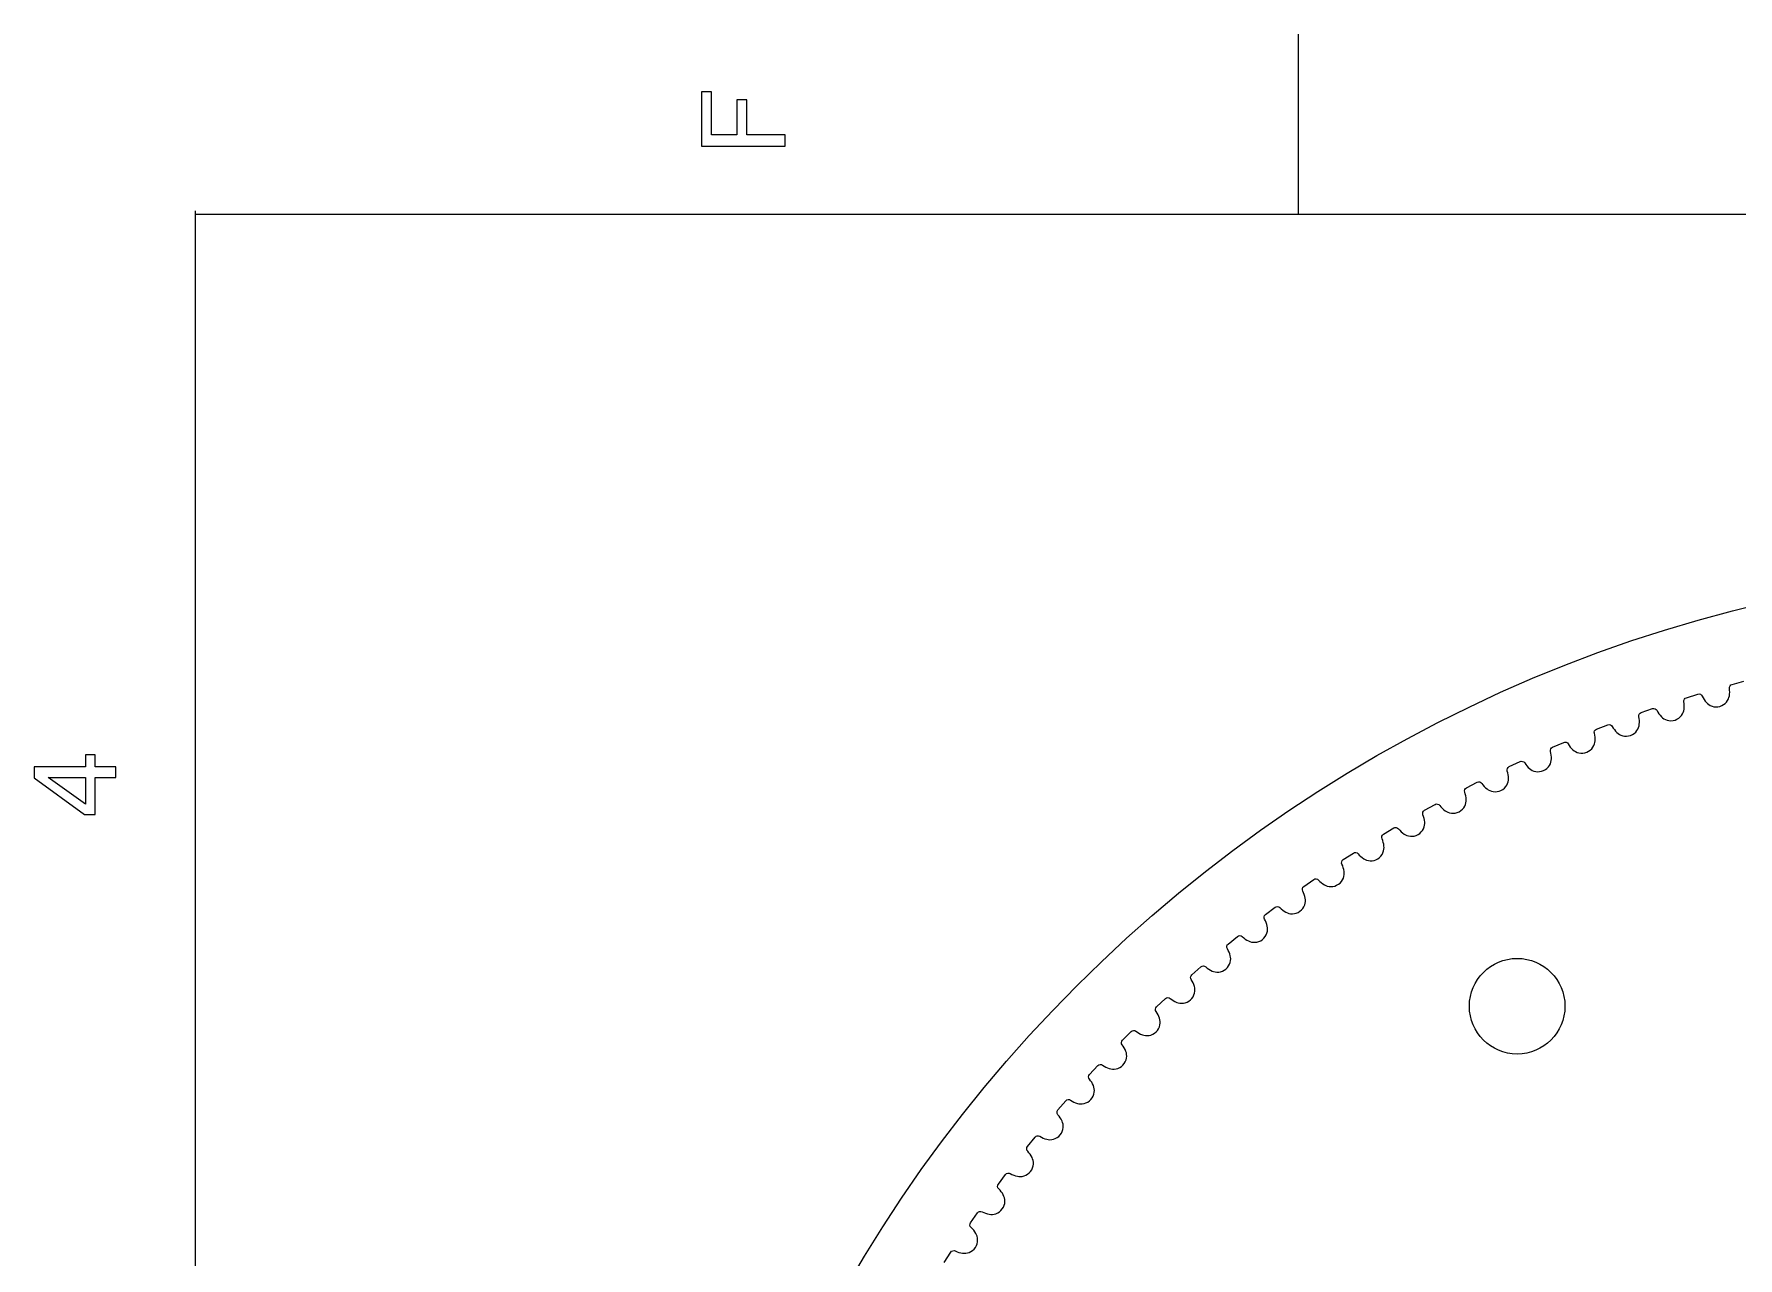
# Model space of a CAD drawing. Extents: x 0 to 297, y -130 to 79.
# Drawn here: x 3.4 to 74.7, y 25.9 to 77.1 of the extents above; entities that cross this region are included whole.
import ezdxf

# ---------------------------------------------------------------- set-up
doc = ezdxf.new("R2010")
doc.units = 0
doc.layers.get('0').update_dxf_attribs({"linetype": 'CONTINUOUS'})

msp = doc.modelspace()

# ---------------------------------------------------------------- linework, layer by layer
at = {"color": 7}
for p, q in [((56.314549, 69.517628), (56.314549, 77.058804)), ((31.757, 74.649619), (31.333, 74.649619)), ((31.333, 74.649619), (31.333, 72.370079)), ((31.757, 72.839099), (31.757, 74.649619)), ((33.224, 74.311729), (32.806, 74.311729)), ((32.806, 74.311729), (32.806, 72.839099)), ((33.224, 72.839099), (33.224, 74.311729)), ((32.806, 72.839099), (31.757, 72.839099)), ((34.833, 72.839099), (33.224, 72.839099)), ((34.833, 72.370079), (34.833, 72.839099)), ((31.333, 72.370079), (34.833, 72.370079)), ((34.833, 72.370079), (34.833, 72.370079)), ((10.144844, 69.665133), (10.144844, -120.484891)), ((287.20428, 69.515644), (10.145723, 69.515644)), ((74.453, 49.858079), (74.9439, 49.989579)), ((74.453, 49.858079), (74.9439, 49.989579)), ((72.5416, 49.300779), (73.0275, 49.449379)), ((72.5416, 49.300779), (73.0275, 49.449379)), ((70.6508, 48.677079), (71.1312, 48.842479)), ((70.6508, 48.677079), (71.1312, 48.842479)), ((68.7829, 47.987779), (69.2572, 48.169879)), ((68.7829, 47.987779), (69.2572, 48.169879)), ((66.9402, 47.233679), (67.4079, 47.432279)), ((66.9402, 47.233679), (67.4079, 47.432279)), ((5.56232, 46.412179), (3.40885, 46.412179)), ((3.40885, 46.412179), (3.40885, 45.953179)), ((5.96578, 46.911379), (5.56232, 46.911379)), ((5.56232, 46.911379), (5.56232, 46.412179)), ((5.96578, 46.412179), (5.96578, 46.911379)), ((6.83321, 46.412179), (5.96578, 46.412179)), ((6.83321, 45.958279), (6.83321, 46.412179)), ((65.1249, 46.415779), (65.5854, 46.630579)), ((65.1249, 46.415779), (65.5854, 46.630579)), ((3.40885, 45.953179), (5.52197, 44.420079)), ((5.56232, 44.843679), (3.99387, 45.958279)), ((3.99387, 45.958279), (5.56232, 45.958279)), ((5.56232, 45.958279), (5.56232, 44.843679)), ((5.96578, 44.420079), (5.96578, 45.958279)), ((5.96578, 45.958279), (6.83321, 45.958279)), ((6.83321, 45.958279), (6.83321, 45.958279)), ((63.3393, 45.535079), (63.792, 45.765679)), ((63.3393, 45.535079), (63.792, 45.765679)), ((5.52197, 44.420079), (5.96578, 44.420079)), ((5.56232, 44.843679), (5.56232, 44.843679)), ((61.5855, 44.592479), (62.0299, 44.838779)), ((61.5855, 44.592479), (62.0299, 44.838779)), ((59.8656, 43.589279), (60.3012, 43.850979)), ((59.8656, 43.589279), (60.3012, 43.850979)), ((58.1819, 42.526679), (58.608, 42.803479)), ((58.1819, 42.526679), (58.608, 42.803479)), ((56.5362, 41.405979), (56.9524, 41.697479)), ((56.5362, 41.405979), (56.9524, 41.697479)), ((54.9306, 40.228479), (55.3364, 40.534279)), ((54.9306, 40.228479), (55.3364, 40.534279)), ((53.3672, 38.995779), (53.762, 39.315479)), ((53.3672, 38.995779), (53.762, 39.315479)), ((51.8477, 37.709179), (52.2311, 38.042479)), ((51.8477, 37.709179), (52.2311, 38.042479)), ((50.374, 36.370279), (50.7456, 36.716879)), ((50.374, 36.370279), (50.7456, 36.716879)), ((48.9479, 34.980879), (49.3072, 35.340179)), ((48.9479, 34.980879), (49.3072, 35.340179)), ((47.5712, 33.542479), (47.9178, 33.914079)), ((47.5712, 33.542479), (47.9178, 33.914079)), ((46.2456, 32.056979), (46.5789, 32.440379)), ((46.2456, 32.056979), (46.5789, 32.440379)), ((44.9726, 30.526079), (45.2923, 30.920879)), ((44.9726, 30.526079), (45.2923, 30.920879)), ((43.7538, 28.951679), (44.0596, 29.357479)), ((43.7538, 28.951679), (44.0596, 29.357479)), ((42.5906, 27.335679), (42.8821, 27.751879)), ((42.5906, 27.335679), (42.8821, 27.751879)), ((41.4846, 25.680079), (41.7614, 26.106179)), ((41.4846, 25.680079), (41.7614, 26.106179))]:
    msp.add_line(p, q, dxfattribs=at)
for points in [[(29.4618, -5.173721), (29.4618, 27.963379), (56.3247, 54.826279), (89.4618, 54.826279)], [(29.4618, -5.173721), (29.4618, 27.963379), (56.3247, 54.826279), (89.4618, 54.826279)], [(72.4385, 49.130779), (72.4318, 49.165579), (72.4383, 49.200479), (72.4578, 49.235279)], [(72.4385, 49.130779), (72.4318, 49.165579), (72.4383, 49.200479), (72.4578, 49.235279)], [(72.4385, 49.130779), (72.4318, 49.165579), (72.4383, 49.200479), (72.4578, 49.235279)], [(72.4578, 49.235279), (72.4797, 49.268779), (72.5076, 49.290579), (72.5416, 49.300779)], [(72.4578, 49.235279), (72.4797, 49.268779), (72.5076, 49.290579), (72.5416, 49.300779)], [(72.4578, 49.235279), (72.4797, 49.268779), (72.5076, 49.290579), (72.5416, 49.300779)], [(73.0275, 49.449379), (73.0614, 49.459879), (73.0967, 49.457479), (73.1336, 49.441879)], [(73.0275, 49.449379), (73.0614, 49.459879), (73.0967, 49.457479), (73.1336, 49.441879)], [(73.1336, 49.441879), (73.1693, 49.423979), (73.1941, 49.398679), (73.2081, 49.366079)], [(73.1336, 49.441879), (73.1693, 49.423979), (73.1941, 49.398679), (73.2081, 49.366079)], [(73.2081, 49.366079), (73.2513, 49.268079), (73.3086, 49.179279), (73.3802, 49.099579)], [(73.2081, 49.366079), (73.2513, 49.268079), (73.3086, 49.179279), (73.3802, 49.099579)], [(73.2081, 49.366079), (73.2513, 49.268079), (73.3086, 49.179279), (73.3802, 49.099579)], [(74.2222, 49.119479), (74.2893, 49.201279), (74.3251, 49.293079), (74.3393, 49.374679)], [(74.2222, 49.119479), (74.2893, 49.201279), (74.3251, 49.293079), (74.3393, 49.374679)], [(74.3441, 49.691879), (74.3386, 49.726879), (74.3463, 49.761479), (74.3671, 49.795579)], [(74.3441, 49.691879), (74.3386, 49.726879), (74.3463, 49.761479), (74.3671, 49.795579)], [(74.3441, 49.691879), (74.3386, 49.726879), (74.3463, 49.761479), (74.3671, 49.795579)], [(74.3393, 49.374679), (74.3577, 49.480079), (74.3593, 49.585879), (74.3441, 49.691879)], [(74.3393, 49.374679), (74.3577, 49.480079), (74.3593, 49.585879), (74.3441, 49.691879)], [(74.3393, 49.374679), (74.3577, 49.480079), (74.3593, 49.585879), (74.3441, 49.691879)], [(74.3671, 49.795579), (74.3901, 49.828279), (74.4188, 49.849179), (74.453, 49.858079)], [(74.3671, 49.795579), (74.3901, 49.828279), (74.4188, 49.849179), (74.453, 49.858079)], [(74.3671, 49.795579), (74.3901, 49.828279), (74.4188, 49.849179), (74.453, 49.858079)], [(70.5537, 48.503579), (70.5458, 48.538179), (70.551, 48.573179), (70.5694, 48.608779)], [(70.5537, 48.503579), (70.5458, 48.538179), (70.551, 48.573179), (70.5694, 48.608779)], [(70.5537, 48.503579), (70.5458, 48.538179), (70.551, 48.573179), (70.5694, 48.608779)], [(70.571, 48.186879), (70.5821, 48.293379), (70.5763, 48.398979), (70.5537, 48.503579)], [(70.571, 48.186879), (70.5821, 48.293379), (70.5763, 48.398979), (70.5537, 48.503579)], [(70.571, 48.186879), (70.5821, 48.293379), (70.5763, 48.398979), (70.5537, 48.503579)], [(70.5694, 48.608779), (70.5901, 48.642979), (70.6172, 48.665779), (70.6508, 48.677079)], [(70.5694, 48.608779), (70.5901, 48.642979), (70.6172, 48.665779), (70.6508, 48.677079)], [(70.5694, 48.608779), (70.5901, 48.642979), (70.6172, 48.665779), (70.6508, 48.677079)], [(71.1312, 48.842479), (71.1647, 48.854279), (71.2001, 48.852979), (71.2375, 48.838779)], [(71.1312, 48.842479), (71.1647, 48.854279), (71.2001, 48.852979), (71.2375, 48.838779)], [(71.2375, 48.838779), (71.2738, 48.822079), (71.2995, 48.797679), (71.3145, 48.765579)], [(71.2375, 48.838779), (71.2738, 48.822079), (71.2995, 48.797679), (71.3145, 48.765579)], [(71.3145, 48.765579), (71.3611, 48.669179), (71.4216, 48.582479), (71.4959, 48.505279)], [(71.3145, 48.765579), (71.3611, 48.669179), (71.4216, 48.582479), (71.4959, 48.505279)], [(71.3145, 48.765579), (71.3611, 48.669179), (71.4216, 48.582479), (71.4959, 48.505279)], [(71.4959, 48.505279), (71.5532, 48.445679), (71.6343, 48.389579), (71.7356, 48.359179)], [(71.4959, 48.505279), (71.5532, 48.445679), (71.6343, 48.389579), (71.7356, 48.359179)], [(72.0667, 48.362979), (72.1772, 48.398279), (72.2735, 48.470479), (72.3367, 48.554479)], [(72.0667, 48.362979), (72.1772, 48.398279), (72.2735, 48.470479), (72.3367, 48.554479)], [(72.3367, 48.554479), (72.4009, 48.638679), (72.4335, 48.731679), (72.4448, 48.813679)], [(72.3367, 48.554479), (72.4009, 48.638679), (72.4335, 48.731679), (72.4448, 48.813679)], [(72.4448, 48.813679), (72.4596, 48.919679), (72.4575, 49.025379), (72.4385, 49.130779)], [(72.4448, 48.813679), (72.4596, 48.919679), (72.4575, 49.025379), (72.4385, 49.130779)], [(72.4448, 48.813679), (72.4596, 48.919679), (72.4575, 49.025379), (72.4385, 49.130779)], [(73.3802, 49.099579), (73.4354, 49.037979), (73.5145, 48.979079), (73.6147, 48.945279)], [(73.3802, 49.099579), (73.4354, 49.037979), (73.5145, 48.979079), (73.6147, 48.945279)], [(73.6147, 48.945279), (73.7141, 48.910879), (73.8343, 48.904879), (73.9457, 48.937379)], [(73.6147, 48.945279), (73.7141, 48.910879), (73.8343, 48.904879), (73.9457, 48.937379)], [(73.9457, 48.937379), (74.0574, 48.968879), (74.1561, 49.037679), (74.2222, 49.119479)], [(73.9457, 48.937379), (74.0574, 48.968879), (74.1561, 49.037679), (74.2222, 49.119479)], [(68.6919, 47.811079), (68.6828, 47.845279), (68.6868, 47.880479), (68.7039, 47.916679)], [(68.6919, 47.811079), (68.6828, 47.845279), (68.6868, 47.880479), (68.7039, 47.916679)], [(68.6919, 47.811079), (68.6828, 47.845279), (68.6868, 47.880479), (68.7039, 47.916679)], [(68.7203, 47.495079), (68.7276, 47.601879), (68.7181, 47.707279), (68.6919, 47.811079)], [(68.7203, 47.495079), (68.7276, 47.601879), (68.7181, 47.707279), (68.6919, 47.811079)], [(68.7203, 47.495079), (68.7276, 47.601879), (68.7181, 47.707279), (68.6919, 47.811079)], [(68.7039, 47.916679), (68.7234, 47.951579), (68.7497, 47.975279), (68.7829, 47.987779)], [(68.7039, 47.916679), (68.7234, 47.951579), (68.7497, 47.975279), (68.7829, 47.987779)], [(68.7039, 47.916679), (68.7234, 47.951579), (68.7497, 47.975279), (68.7829, 47.987779)], [(69.2572, 48.169879), (69.2903, 48.182779), (69.3257, 48.182779), (69.3635, 48.169879)], [(69.2572, 48.169879), (69.2903, 48.182779), (69.3257, 48.182779), (69.3635, 48.169879)], [(69.3635, 48.169879), (69.4004, 48.154479), (69.427, 48.130979), (69.4431, 48.099379)], [(69.3635, 48.169879), (69.4004, 48.154479), (69.427, 48.130979), (69.4431, 48.099379)], [(69.4431, 48.099379), (69.4931, 48.004679), (69.5565, 47.920079), (69.6334, 47.845579)], [(69.4431, 48.099379), (69.4931, 48.004679), (69.5565, 47.920079), (69.6334, 47.845579)], [(69.4431, 48.099379), (69.4931, 48.004679), (69.5565, 47.920079), (69.6334, 47.845579)], [(69.6334, 47.845579), (69.6928, 47.787979), (69.7758, 47.734779), (69.8781, 47.707979)], [(69.6334, 47.845579), (69.6928, 47.787979), (69.7758, 47.734779), (69.8781, 47.707979)], [(70.2089, 47.723279), (70.3181, 47.762379), (70.4118, 47.837879), (70.4721, 47.924179)], [(70.2089, 47.723279), (70.3181, 47.762379), (70.4118, 47.837879), (70.4721, 47.924179)], [(70.4721, 47.924179), (70.5332, 48.010479), (70.5626, 48.104579), (70.571, 48.186879)], [(70.4721, 47.924179), (70.5332, 48.010479), (70.5626, 48.104579), (70.571, 48.186879)], [(71.7356, 48.359179), (71.8362, 48.328379), (71.9565, 48.326579), (72.0667, 48.362979)], [(71.7356, 48.359179), (71.8362, 48.328379), (71.9565, 48.326579), (72.0667, 48.362979)], [(66.8554, 47.053879), (66.8451, 47.087779), (66.8479, 47.123179), (66.8637, 47.159879)], [(66.8554, 47.053879), (66.8451, 47.087779), (66.8479, 47.123179), (66.8637, 47.159879)], [(66.8554, 47.053879), (66.8451, 47.087779), (66.8479, 47.123179), (66.8637, 47.159879)], [(66.8948, 46.739179), (66.8984, 46.846179), (66.8853, 46.951079), (66.8554, 47.053879)], [(66.8948, 46.739179), (66.8984, 46.846179), (66.8853, 46.951079), (66.8554, 47.053879)], [(66.8948, 46.739179), (66.8984, 46.846179), (66.8853, 46.951079), (66.8554, 47.053879)], [(66.8637, 47.159879), (66.882, 47.195479), (66.9074, 47.220079), (66.9402, 47.233679)], [(66.8637, 47.159879), (66.882, 47.195479), (66.9074, 47.220079), (66.9402, 47.233679)], [(66.8637, 47.159879), (66.882, 47.195479), (66.9074, 47.220079), (66.9402, 47.233679)], [(67.4079, 47.432279), (67.4404, 47.446279), (67.4758, 47.447579), (67.5141, 47.435979)], [(67.4079, 47.432279), (67.4404, 47.446279), (67.4758, 47.447579), (67.5141, 47.435979)], [(67.5141, 47.435979), (67.5515, 47.421879), (67.5789, 47.399279), (67.5961, 47.368379)], [(67.5141, 47.435979), (67.5515, 47.421879), (67.5789, 47.399279), (67.5961, 47.368379)], [(67.5961, 47.368379), (67.6493, 47.275379), (67.7157, 47.193079), (67.7952, 47.121279)], [(67.5961, 47.368379), (67.6493, 47.275379), (67.7157, 47.193079), (67.7952, 47.121279)], [(67.5961, 47.368379), (67.6493, 47.275379), (67.7157, 47.193079), (67.7952, 47.121279)], [(67.7952, 47.121279), (67.8565, 47.065779), (67.9413, 47.015479), (68.0445, 46.992279)], [(67.7952, 47.121279), (67.8565, 47.065779), (67.9413, 47.015479), (68.0445, 46.992279)], [(68.3745, 47.019079), (68.4823, 47.062079), (68.5734, 47.140779), (68.6305, 47.229079)], [(68.3745, 47.019079), (68.4823, 47.062079), (68.5734, 47.140779), (68.6305, 47.229079)], [(68.6305, 47.229079), (68.6887, 47.317479), (68.7147, 47.412479), (68.7203, 47.495079)], [(68.6305, 47.229079), (68.6887, 47.317479), (68.7147, 47.412479), (68.7203, 47.495079)], [(69.8781, 47.707979), (69.9797, 47.680679), (70.1, 47.683079), (70.2089, 47.723279)], [(69.8781, 47.707979), (69.9797, 47.680679), (70.1, 47.683079), (70.2089, 47.723279)], [(65.0464, 46.233179), (65.035, 46.266679), (65.0365, 46.302079), (65.0511, 46.339379)], [(65.0464, 46.233179), (65.035, 46.266679), (65.0365, 46.302079), (65.0511, 46.339379)], [(65.0464, 46.233179), (65.035, 46.266679), (65.0365, 46.302079), (65.0511, 46.339379)], [(65.0511, 46.339379), (65.0681, 46.375479), (65.0927, 46.400979), (65.1249, 46.415779)], [(65.0511, 46.339379), (65.0681, 46.375479), (65.0927, 46.400979), (65.1249, 46.415779)], [(65.0511, 46.339379), (65.0681, 46.375479), (65.0927, 46.400979), (65.1249, 46.415779)], [(65.5854, 46.630579), (65.6174, 46.645679), (65.6528, 46.648179), (65.6914, 46.637979)], [(65.5854, 46.630579), (65.6174, 46.645679), (65.6528, 46.648179), (65.6914, 46.637979)], [(65.6914, 46.637979), (65.7293, 46.625179), (65.7574, 46.603579), (65.7758, 46.573179)], [(65.6914, 46.637979), (65.7293, 46.625179), (65.7574, 46.603579), (65.7758, 46.573179)], [(65.7758, 46.573179), (65.8322, 46.482179), (65.9014, 46.402279), (65.9833, 46.333279)], [(65.7758, 46.573179), (65.8322, 46.482179), (65.9014, 46.402279), (65.9833, 46.333279)], [(65.7758, 46.573179), (65.8322, 46.482179), (65.9014, 46.402279), (65.9833, 46.333279)], [(66.5659, 46.251379), (66.6721, 46.298079), (66.7603, 46.379979), (66.8144, 46.470179)], [(66.5659, 46.251379), (66.6721, 46.298079), (66.7603, 46.379979), (66.8144, 46.470179)], [(66.8144, 46.470179), (66.8694, 46.560479), (66.8921, 46.656379), (66.8948, 46.739179)], [(66.8144, 46.470179), (66.8694, 46.560479), (66.8921, 46.656379), (66.8948, 46.739179)], [(68.0445, 46.992279), (68.147, 46.968479), (68.2671, 46.975079), (68.3745, 47.019079)], [(68.0445, 46.992279), (68.147, 46.968479), (68.2671, 46.975079), (68.3745, 47.019079)], [(63.792, 45.765679), (63.8235, 45.781979), (63.8587, 45.785679), (63.8977, 45.776779)], [(63.792, 45.765679), (63.8235, 45.781979), (63.8587, 45.785679), (63.8977, 45.776779)], [(63.8977, 45.776779), (63.936, 45.765379), (63.9649, 45.744779), (63.9842, 45.715079)], [(63.8977, 45.776779), (63.936, 45.765379), (63.9649, 45.744779), (63.9842, 45.715079)], [(63.9842, 45.715079), (64.0438, 45.626079), (64.1157, 45.548579), (64.2, 45.482579)], [(63.9842, 45.715079), (64.0438, 45.626079), (64.1157, 45.548579), (64.2, 45.482579)], [(63.9842, 45.715079), (64.0438, 45.626079), (64.1157, 45.548579), (64.2, 45.482579)], [(64.7851, 45.420979), (64.8897, 45.471379), (64.975, 45.556279), (65.0258, 45.648279)], [(64.7851, 45.420979), (64.8897, 45.471379), (64.975, 45.556279), (65.0258, 45.648279)], [(65.0258, 45.648279), (65.0777, 45.740579), (65.097, 45.837179), (65.0968, 45.919979)], [(65.0258, 45.648279), (65.0777, 45.740579), (65.097, 45.837179), (65.0968, 45.919979)], [(65.0968, 45.919979), (65.0967, 46.026979), (65.0799, 46.131379), (65.0464, 46.233179)], [(65.0968, 45.919979), (65.0967, 46.026979), (65.0799, 46.131379), (65.0464, 46.233179)], [(65.0968, 45.919979), (65.0967, 46.026979), (65.0799, 46.131379), (65.0464, 46.233179)], [(65.9833, 46.333279), (66.0466, 46.279979), (66.133, 46.232679), (66.237, 46.213079)], [(65.9833, 46.333279), (66.0466, 46.279979), (66.133, 46.232679), (66.237, 46.213079)], [(66.237, 46.213079), (66.3402, 46.192879), (66.4601, 46.203679), (66.5659, 46.251379)], [(66.237, 46.213079), (66.3402, 46.192879), (66.4601, 46.203679), (66.5659, 46.251379)], [(63.2672, 45.349779), (63.2546, 45.382879), (63.2549, 45.418279), (63.2681, 45.455979)], [(63.2672, 45.349779), (63.2546, 45.382879), (63.2549, 45.418279), (63.2681, 45.455979)], [(63.2672, 45.349779), (63.2546, 45.382879), (63.2549, 45.418279), (63.2681, 45.455979)], [(63.2671, 44.764479), (63.3156, 44.858479), (63.3316, 44.955779), (63.3285, 45.038479)], [(63.2671, 44.764479), (63.3156, 44.858479), (63.3316, 44.955779), (63.3285, 45.038479)], [(63.3285, 45.038479), (63.3246, 45.145479), (63.3042, 45.249279), (63.2672, 45.349779)], [(63.3285, 45.038479), (63.3246, 45.145479), (63.3042, 45.249279), (63.2672, 45.349779)], [(63.3285, 45.038479), (63.3246, 45.145479), (63.3042, 45.249279), (63.2672, 45.349779)], [(63.2681, 45.455979), (63.2839, 45.492779), (63.3076, 45.519179), (63.3393, 45.535079)], [(63.2681, 45.455979), (63.2839, 45.492779), (63.3076, 45.519179), (63.3393, 45.535079)], [(63.2681, 45.455979), (63.2839, 45.492779), (63.3076, 45.519179), (63.3393, 45.535079)], [(64.2, 45.482579), (64.2651, 45.431479), (64.3532, 45.387179), (64.4578, 45.371179)], [(64.2, 45.482579), (64.2651, 45.431479), (64.3532, 45.387179), (64.4578, 45.371179)], [(64.4578, 45.371179), (64.5616, 45.354679), (64.6811, 45.369579), (64.7851, 45.420979)], [(64.4578, 45.371179), (64.5616, 45.354679), (64.6811, 45.369579), (64.7851, 45.420979)], [(61.52, 44.404779), (61.5062, 44.437479), (61.5052, 44.472879), (61.5171, 44.511079)], [(61.52, 44.404779), (61.5062, 44.437479), (61.5052, 44.472879), (61.5171, 44.511079)], [(61.52, 44.404779), (61.5062, 44.437479), (61.5052, 44.472879), (61.5171, 44.511079)], [(61.5171, 44.511079), (61.5316, 44.548379), (61.5544, 44.575479), (61.5855, 44.592479)], [(61.5171, 44.511079), (61.5316, 44.548379), (61.5544, 44.575479), (61.5855, 44.592479)], [(61.5171, 44.511079), (61.5316, 44.548379), (61.5544, 44.575479), (61.5855, 44.592479)], [(61.5921, 44.095879), (61.5844, 44.202679), (61.5604, 44.305679), (61.52, 44.404779)], [(61.5921, 44.095879), (61.5844, 44.202679), (61.5604, 44.305679), (61.52, 44.404779)], [(61.5921, 44.095879), (61.5844, 44.202679), (61.5604, 44.305679), (61.52, 44.404779)], [(62.0299, 44.838779), (62.0608, 44.856179), (62.0959, 44.861079), (62.1351, 44.853579)], [(62.0299, 44.838779), (62.0608, 44.856179), (62.0959, 44.861079), (62.1351, 44.853579)], [(62.1351, 44.853579), (62.1738, 44.843479), (62.2034, 44.823879), (62.2238, 44.794879)], [(62.1351, 44.853579), (62.1738, 44.843479), (62.2034, 44.823879), (62.2238, 44.794879)], [(62.2238, 44.794879), (62.2864, 44.708079), (62.361, 44.633079), (62.4475, 44.570079)], [(62.2238, 44.794879), (62.2864, 44.708079), (62.361, 44.633079), (62.4475, 44.570079)], [(62.2238, 44.794879), (62.2864, 44.708079), (62.361, 44.633079), (62.4475, 44.570079)], [(62.4475, 44.570079), (62.5144, 44.521279), (62.6039, 44.480079), (62.709, 44.467779)], [(62.4475, 44.570079), (62.5144, 44.521279), (62.6039, 44.480079), (62.709, 44.467779)], [(62.709, 44.467779), (62.8134, 44.454879), (62.9322, 44.473979), (63.0344, 44.528979)], [(62.709, 44.467779), (62.8134, 44.454879), (62.9322, 44.473979), (63.0344, 44.528979)], [(63.0344, 44.528979), (63.1371, 44.582979), (63.2194, 44.670779), (63.2671, 44.764479)], [(63.0344, 44.528979), (63.1371, 44.582979), (63.2194, 44.670779), (63.2671, 44.764479)], [(59.8067, 43.399379), (59.7918, 43.431579), (59.7896, 43.466979), (59.8002, 43.505479)], [(59.8067, 43.399379), (59.7918, 43.431579), (59.7896, 43.466979), (59.8002, 43.505479)], [(59.8067, 43.399379), (59.7918, 43.431579), (59.7896, 43.466979), (59.8002, 43.505479)], [(59.8002, 43.505479), (59.8133, 43.543279), (59.8351, 43.571179), (59.8656, 43.589279)], [(59.8002, 43.505479), (59.8133, 43.543279), (59.8351, 43.571179), (59.8656, 43.589279)], [(59.8002, 43.505479), (59.8133, 43.543279), (59.8351, 43.571179), (59.8656, 43.589279)], [(60.3012, 43.850979), (60.3314, 43.869479), (60.3663, 43.875579), (60.4059, 43.869479)], [(60.3012, 43.850979), (60.3314, 43.869479), (60.3663, 43.875579), (60.4059, 43.869479)], [(60.4059, 43.869479), (60.4449, 43.860679), (60.4751, 43.842179), (60.4965, 43.813879)], [(60.4059, 43.869479), (60.4449, 43.860679), (60.4751, 43.842179), (60.4965, 43.813879)], [(60.4965, 43.813879), (60.5621, 43.729279), (60.6393, 43.656979), (60.728, 43.596979)], [(60.4965, 43.813879), (60.5621, 43.729279), (60.6393, 43.656979), (60.728, 43.596979)], [(60.4965, 43.813879), (60.5621, 43.729279), (60.6393, 43.656979), (60.728, 43.596979)], [(60.728, 43.596979), (60.7965, 43.550579), (60.8874, 43.512579), (60.9929, 43.503879)], [(60.728, 43.596979), (60.7965, 43.550579), (60.8874, 43.512579), (60.9929, 43.503879)], [(60.9929, 43.503879), (61.0976, 43.494679), (61.2157, 43.517879), (61.3159, 43.576379)], [(60.9929, 43.503879), (61.0976, 43.494679), (61.2157, 43.517879), (61.3159, 43.576379)], [(61.3159, 43.576379), (61.4167, 43.633979), (61.4959, 43.724579), (61.5402, 43.819879)], [(61.3159, 43.576379), (61.4167, 43.633979), (61.4959, 43.724579), (61.5402, 43.819879)], [(61.5402, 43.819879), (61.5855, 43.915579), (61.598, 44.013279), (61.5921, 44.095879)], [(61.5402, 43.819879), (61.5855, 43.915579), (61.598, 44.013279), (61.5921, 44.095879)], [(58.608, 42.803479), (58.6376, 42.822879), (58.6723, 42.830279), (58.712, 42.825479)], [(58.608, 42.803479), (58.6376, 42.822879), (58.6723, 42.830279), (58.712, 42.825479)], [(58.712, 42.825479), (58.7513, 42.818079), (58.7821, 42.800679), (58.8045, 42.773179)], [(58.712, 42.825479), (58.7513, 42.818079), (58.7821, 42.800679), (58.8045, 42.773179)], [(59.6317, 42.564379), (59.7304, 42.625479), (59.8064, 42.718779), (59.8474, 42.815579)], [(59.6317, 42.564379), (59.7304, 42.625479), (59.8064, 42.718779), (59.8474, 42.815579)], [(59.8895, 43.093179), (59.8782, 43.199679), (59.8506, 43.301779), (59.8067, 43.399379)], [(59.8895, 43.093179), (59.8782, 43.199679), (59.8506, 43.301779), (59.8067, 43.399379)], [(59.8895, 43.093179), (59.8782, 43.199679), (59.8506, 43.301779), (59.8067, 43.399379)], [(59.8474, 42.815579), (59.8893, 42.912779), (59.8984, 43.010879), (59.8895, 43.093179)], [(59.8474, 42.815579), (59.8893, 42.912779), (59.8984, 43.010879), (59.8895, 43.093179)], [(58.1296, 42.334879), (58.1136, 42.366479), (58.1102, 42.401779), (58.1194, 42.440679)], [(58.1296, 42.334879), (58.1136, 42.366479), (58.1102, 42.401779), (58.1194, 42.440679)], [(58.1296, 42.334879), (58.1136, 42.366479), (58.1102, 42.401779), (58.1194, 42.440679)], [(58.1194, 42.440679), (58.1312, 42.478879), (58.152, 42.507579), (58.1819, 42.526679)], [(58.1194, 42.440679), (58.1312, 42.478879), (58.152, 42.507579), (58.1819, 42.526679)], [(58.1194, 42.440679), (58.1312, 42.478879), (58.152, 42.507579), (58.1819, 42.526679)], [(58.2231, 42.031779), (58.208, 42.137779), (58.1769, 42.238779), (58.1296, 42.334879)], [(58.2231, 42.031779), (58.208, 42.137779), (58.1769, 42.238779), (58.1296, 42.334879)], [(58.2231, 42.031779), (58.208, 42.137779), (58.1769, 42.238779), (58.1296, 42.334879)], [(58.8045, 42.773179), (58.873, 42.690879), (58.9527, 42.621379), (59.0434, 42.564479)], [(58.8045, 42.773179), (58.873, 42.690879), (58.9527, 42.621379), (59.0434, 42.564479)], [(58.8045, 42.773179), (58.873, 42.690879), (58.9527, 42.621379), (59.0434, 42.564479)], [(59.0434, 42.564479), (59.1135, 42.520479), (59.2057, 42.485679), (59.3114, 42.480679)], [(59.0434, 42.564479), (59.1135, 42.520479), (59.2057, 42.485679), (59.3114, 42.480679)], [(59.3114, 42.480679), (59.4164, 42.475079), (59.5336, 42.502479), (59.6317, 42.564379)], [(59.3114, 42.480679), (59.4164, 42.475079), (59.5336, 42.502479), (59.6317, 42.564379)], [(56.4768, 41.317879), (56.4872, 41.356479), (56.507, 41.385779), (56.5362, 41.405979)], [(56.4768, 41.317879), (56.4872, 41.356479), (56.507, 41.385779), (56.5362, 41.405979)], [(56.4768, 41.317879), (56.4872, 41.356479), (56.507, 41.385779), (56.5362, 41.405979)], [(56.9524, 41.697479), (56.9813, 41.717979), (57.0157, 41.726479), (57.0556, 41.723179)], [(56.9524, 41.697479), (56.9813, 41.717979), (57.0157, 41.726479), (57.0556, 41.723179)], [(57.0556, 41.723179), (57.0951, 41.717079), (57.1265, 41.700679), (57.1498, 41.674079)], [(57.0556, 41.723179), (57.0951, 41.717079), (57.1265, 41.700679), (57.1498, 41.674079)], [(57.1498, 41.674079), (57.2212, 41.594179), (57.3032, 41.527479), (57.3959, 41.473779)], [(57.1498, 41.674079), (57.2212, 41.594179), (57.3032, 41.527479), (57.3959, 41.473779)], [(57.1498, 41.674079), (57.2212, 41.594179), (57.3032, 41.527479), (57.3959, 41.473779)], [(57.3959, 41.473779), (57.4675, 41.432279), (57.5608, 41.400679), (57.6666, 41.399479)], [(57.3959, 41.473779), (57.4675, 41.432279), (57.5608, 41.400679), (57.6666, 41.399479)], [(57.6666, 41.399479), (57.7718, 41.397479), (57.8879, 41.428879), (57.9838, 41.494279)], [(57.6666, 41.399479), (57.7718, 41.397479), (57.8879, 41.428879), (57.9838, 41.494279)], [(57.9838, 41.494279), (58.0804, 41.558679), (58.153, 41.654679), (58.1906, 41.752879)], [(57.9838, 41.494279), (58.0804, 41.558679), (58.153, 41.654679), (58.1906, 41.752879)], [(58.1906, 41.752879), (58.2291, 41.851379), (58.2348, 41.949779), (58.2231, 42.031779)], [(58.1906, 41.752879), (58.2291, 41.851379), (58.2348, 41.949779), (58.2231, 42.031779)], [(56.4907, 41.212479), (56.4735, 41.243479), (56.4689, 41.278679), (56.4768, 41.317879)], [(56.4907, 41.212479), (56.4735, 41.243479), (56.4689, 41.278679), (56.4768, 41.317879)], [(56.4907, 41.212479), (56.4735, 41.243479), (56.4689, 41.278679), (56.4768, 41.317879)], [(56.5947, 40.912779), (56.5759, 41.018179), (56.5413, 41.118079), (56.4907, 41.212479)], [(56.5947, 40.912779), (56.5759, 41.018179), (56.5413, 41.118079), (56.4907, 41.212479)], [(56.5947, 40.912779), (56.5759, 41.018179), (56.5413, 41.118079), (56.4907, 41.212479)], [(56.5719, 40.632879), (56.6069, 40.732779), (56.6092, 40.831279), (56.5947, 40.912779)], [(56.5719, 40.632879), (56.6069, 40.732779), (56.6092, 40.831279), (56.5947, 40.912779)], [(54.8919, 40.033579), (54.8737, 40.063979), (54.8678, 40.098879), (54.8743, 40.138379)], [(54.8919, 40.033579), (54.8737, 40.063979), (54.8678, 40.098879), (54.8743, 40.138379)], [(54.8919, 40.033579), (54.8737, 40.063979), (54.8678, 40.098879), (54.8743, 40.138379)], [(54.8743, 40.138379), (54.8834, 40.177279), (54.9022, 40.207379), (54.9306, 40.228479)], [(54.8743, 40.138379), (54.8834, 40.177279), (54.9022, 40.207379), (54.9306, 40.228479)], [(54.8743, 40.138379), (54.8834, 40.177279), (54.9022, 40.207379), (54.9306, 40.228479)], [(55.0063, 39.737679), (54.9839, 39.842379), (54.9457, 39.940979), (54.8919, 40.033579)], [(55.0063, 39.737679), (54.9839, 39.842379), (54.9457, 39.940979), (54.8919, 40.033579)], [(55.0063, 39.737679), (54.9839, 39.842379), (54.9457, 39.940979), (54.8919, 40.033579)], [(55.3364, 40.534279), (55.3885, 40.579379), (55.4907, 40.570879), (55.5346, 40.517779)], [(55.3364, 40.534279), (55.3885, 40.579379), (55.4907, 40.570879), (55.5346, 40.517779)], [(55.5346, 40.517779), (55.6087, 40.440579), (55.693, 40.376679), (55.7875, 40.326279)], [(55.5346, 40.517779), (55.6087, 40.440579), (55.693, 40.376679), (55.7875, 40.326279)], [(55.5346, 40.517779), (55.6087, 40.440579), (55.693, 40.376679), (55.7875, 40.326279)], [(55.7875, 40.326279), (55.8604, 40.287279), (55.9548, 40.258979), (56.0606, 40.261479)], [(55.7875, 40.326279), (55.8604, 40.287279), (55.9548, 40.258979), (56.0606, 40.261479)], [(56.0606, 40.261479), (56.1658, 40.263179), (56.2808, 40.298579), (56.3743, 40.367279)], [(56.0606, 40.261479), (56.1658, 40.263179), (56.2808, 40.298579), (56.3743, 40.367279)], [(56.3743, 40.367279), (56.4685, 40.435079), (56.5378, 40.533479), (56.5719, 40.632879)], [(56.3743, 40.367279), (56.4685, 40.435079), (56.5378, 40.533479), (56.5719, 40.632879)], [(53.762, 39.315479), (53.8125, 39.362379), (53.9149, 39.357479), (53.9606, 39.305979)], [(53.762, 39.315479), (53.8125, 39.362379), (53.9149, 39.357479), (53.9606, 39.305979)], [(53.9606, 39.305979), (54.0374, 39.231279), (54.1239, 39.170479), (54.22, 39.123379)], [(53.9606, 39.305979), (54.0374, 39.231279), (54.1239, 39.170479), (54.22, 39.123379)], [(53.9606, 39.305979), (54.0374, 39.231279), (54.1239, 39.170479), (54.22, 39.123379)], [(54.8051, 39.184779), (54.8969, 39.255779), (54.9627, 39.356579), (54.9933, 39.457179)], [(54.8051, 39.184779), (54.8969, 39.255779), (54.9627, 39.356579), (54.9933, 39.457179)], [(54.9933, 39.457179), (55.0248, 39.558179), (55.0237, 39.656779), (55.0063, 39.737679)], [(54.9933, 39.457179), (55.0248, 39.558179), (55.0237, 39.656779), (55.0063, 39.737679)], [(53.3352, 38.799479), (53.316, 38.829279), (53.3089, 38.863979), (53.314, 38.903679)], [(53.3352, 38.799479), (53.316, 38.829279), (53.3089, 38.863979), (53.314, 38.903679)], [(53.3352, 38.799479), (53.316, 38.829279), (53.3089, 38.863979), (53.314, 38.903679)], [(53.314, 38.903679), (53.3218, 38.942879), (53.3395, 38.973579), (53.3672, 38.995779)], [(53.314, 38.903679), (53.3218, 38.942879), (53.3395, 38.973579), (53.3672, 38.995779)], [(53.314, 38.903679), (53.3218, 38.942879), (53.3395, 38.973579), (53.3672, 38.995779)], [(53.4599, 38.507779), (53.4338, 38.611679), (53.3923, 38.708879), (53.3352, 38.799479)], [(53.4599, 38.507779), (53.4338, 38.611679), (53.3923, 38.708879), (53.3352, 38.799479)], [(53.4599, 38.507779), (53.4338, 38.611679), (53.3923, 38.708879), (53.3352, 38.799479)], [(53.4567, 38.227079), (53.4847, 38.329079), (53.4801, 38.427579), (53.4599, 38.507779)], [(53.4567, 38.227079), (53.4847, 38.329079), (53.4801, 38.427579), (53.4599, 38.507779)], [(54.22, 39.123379), (54.2943, 39.086879), (54.3897, 39.061979), (54.4953, 39.068079)], [(54.22, 39.123379), (54.2943, 39.086879), (54.3897, 39.061979), (54.4953, 39.068079)], [(54.4953, 39.068079), (54.6003, 39.073479), (54.714, 39.112879), (54.8051, 39.184779)], [(54.4953, 39.068079), (54.6003, 39.073479), (54.714, 39.112879), (54.8051, 39.184779)], [(52.2311, 38.042479), (52.2799, 38.091079), (52.3825, 38.089779), (52.4299, 38.039879)], [(52.2311, 38.042479), (52.2799, 38.091079), (52.3825, 38.089779), (52.4299, 38.039879)], [(52.4299, 38.039879), (52.5093, 37.967979), (52.5978, 37.910179), (52.6956, 37.866479)], [(52.4299, 38.039879), (52.5093, 37.967979), (52.5978, 37.910179), (52.6956, 37.866479)], [(52.4299, 38.039879), (52.5093, 37.967979), (52.5978, 37.910179), (52.6956, 37.866479)], [(52.6956, 37.866479), (52.7711, 37.832579), (52.8672, 37.810979), (52.9726, 37.820779)], [(52.6956, 37.866479), (52.7711, 37.832579), (52.8672, 37.810979), (52.9726, 37.820779)], [(52.9726, 37.820779), (53.0774, 37.829879), (53.1896, 37.873279), (53.2781, 37.948279)], [(52.9726, 37.820779), (53.0774, 37.829879), (53.1896, 37.873279), (53.2781, 37.948279)], [(53.2781, 37.948279), (53.3674, 38.022479), (53.4296, 38.125479), (53.4567, 38.227079)], [(53.2781, 37.948279), (53.3674, 38.022479), (53.4296, 38.125479), (53.4567, 38.227079)], [(63.4618, 36.395479), (63.4618, 37.500079), (64.3572, 38.395479), (65.4618, 38.395479)], [(63.4618, 36.395479), (63.4618, 37.500079), (64.3572, 38.395479), (65.4618, 38.395479)], [(65.4618, 38.395479), (66.5664, 38.395479), (67.4618, 37.500079), (67.4618, 36.395479)], [(65.4618, 38.395479), (66.5664, 38.395479), (67.4618, 37.500079), (67.4618, 36.395479)], [(51.8226, 37.511979), (51.8023, 37.540979), (51.7941, 37.575479), (51.7978, 37.615279)], [(51.8226, 37.511979), (51.8023, 37.540979), (51.7941, 37.575479), (51.7978, 37.615279)], [(51.8226, 37.511979), (51.8023, 37.540979), (51.7941, 37.575479), (51.7978, 37.615279)], [(51.7978, 37.615279), (51.8041, 37.654779), (51.8208, 37.686079), (51.8477, 37.709179)], [(51.7978, 37.615279), (51.8041, 37.654779), (51.8208, 37.686079), (51.8477, 37.709179)], [(51.7978, 37.615279), (51.8041, 37.654779), (51.8208, 37.686079), (51.8477, 37.709179)], [(51.9574, 37.224779), (51.9277, 37.327679), (51.8828, 37.423379), (51.8226, 37.511979)], [(51.9574, 37.224779), (51.9277, 37.327679), (51.8828, 37.423379), (51.8226, 37.511979)], [(51.9574, 37.224779), (51.9277, 37.327679), (51.8828, 37.423379), (51.8226, 37.511979)], [(51.964, 36.944079), (51.9884, 37.046979), (51.9803, 37.145279), (51.9574, 37.224779)], [(51.964, 36.944079), (51.9884, 37.046979), (51.9803, 37.145279), (51.9574, 37.224779)], [(50.3274, 36.274779), (50.3324, 36.314479), (50.3479, 36.346279), (50.374, 36.370279)], [(50.3274, 36.274779), (50.3324, 36.314479), (50.3479, 36.346279), (50.374, 36.370279)], [(50.3274, 36.274779), (50.3324, 36.314479), (50.3479, 36.346279), (50.374, 36.370279)], [(50.7456, 36.716879), (50.7926, 36.767079), (50.8952, 36.769379), (50.9444, 36.721179)], [(50.7456, 36.716879), (50.7926, 36.767079), (50.8952, 36.769379), (50.9444, 36.721179)], [(50.9444, 36.721179), (51.0261, 36.652079), (51.1166, 36.597379), (51.2159, 36.557079)], [(50.9444, 36.721179), (51.0261, 36.652079), (51.1166, 36.597379), (51.2159, 36.557079)], [(50.9444, 36.721179), (51.0261, 36.652079), (51.1166, 36.597379), (51.2159, 36.557079)], [(51.2159, 36.557079), (51.2925, 36.525979), (51.3894, 36.507679), (51.4943, 36.521179)], [(51.2159, 36.557079), (51.2925, 36.525979), (51.3894, 36.507679), (51.4943, 36.521179)], [(51.4943, 36.521179), (51.5987, 36.533879), (51.7094, 36.581179), (51.7952, 36.659179)], [(51.4943, 36.521179), (51.5987, 36.533879), (51.7094, 36.581179), (51.7952, 36.659179)], [(51.7952, 36.659179), (51.8819, 36.736479), (51.9405, 36.841579), (51.964, 36.944079)], [(51.7952, 36.659179), (51.8819, 36.736479), (51.9405, 36.841579), (51.964, 36.944079)], [(65.4618, 34.395479), (64.3572, 34.395479), (63.4618, 35.290879), (63.4618, 36.395479)], [(65.4618, 34.395479), (64.3572, 34.395479), (63.4618, 35.290879), (63.4618, 36.395479)], [(67.4618, 36.395479), (67.4618, 35.290879), (66.5664, 34.395479), (65.4618, 34.395479)], [(67.4618, 36.395479), (67.4618, 35.290879), (66.5664, 34.395479), (65.4618, 34.395479)], [(50.3558, 36.172379), (50.3346, 36.200679), (50.3251, 36.234879), (50.3274, 36.274779)], [(50.3558, 36.172379), (50.3346, 36.200679), (50.3251, 36.234879), (50.3274, 36.274779)], [(50.3558, 36.172379), (50.3346, 36.200679), (50.3251, 36.234879), (50.3274, 36.274779)], [(50.5005, 35.890079), (50.4673, 35.991779), (50.4191, 36.085979), (50.3558, 36.172379)], [(50.5005, 35.890079), (50.4673, 35.991779), (50.4191, 36.085979), (50.3558, 36.172379)], [(50.5005, 35.890079), (50.4673, 35.991779), (50.4191, 36.085979), (50.3558, 36.172379)], [(50.517, 35.609779), (50.5377, 35.713479), (50.5263, 35.811379), (50.5005, 35.890079)], [(50.517, 35.609779), (50.5377, 35.713479), (50.5263, 35.811379), (50.5005, 35.890079)], [(48.9367, 34.782379), (48.8902, 34.833179), (48.896, 34.935579), (48.9479, 34.980879)], [(48.9367, 34.782379), (48.8902, 34.833179), (48.896, 34.935579), (48.9479, 34.980879)], [(48.9367, 34.782379), (48.8902, 34.833179), (48.896, 34.935579), (48.9479, 34.980879)], [(49.3072, 35.340179), (49.3525, 35.392079), (49.4549, 35.397879), (49.5057, 35.351379)], [(49.3072, 35.340179), (49.3525, 35.392079), (49.4549, 35.397879), (49.5057, 35.351379)], [(49.5057, 35.351379), (49.5899, 35.285179), (49.6822, 35.233679), (49.7828, 35.196979)], [(49.5057, 35.351379), (49.5899, 35.285179), (49.6822, 35.233679), (49.7828, 35.196979)], [(49.5057, 35.351379), (49.5899, 35.285179), (49.6822, 35.233679), (49.7828, 35.196979)], [(49.7828, 35.196979), (49.8605, 35.168479), (49.9579, 35.153579), (50.0623, 35.170679)], [(49.7828, 35.196979), (49.8605, 35.168479), (49.9579, 35.153579), (50.0623, 35.170679)], [(50.0623, 35.170679), (50.1662, 35.187079), (50.2752, 35.238179), (50.3582, 35.319179)], [(50.0623, 35.170679), (50.1662, 35.187079), (50.2752, 35.238179), (50.3582, 35.319179)], [(50.3582, 35.319179), (50.4421, 35.399379), (50.497, 35.506479), (50.517, 35.609779)], [(50.3582, 35.319179), (50.4421, 35.399379), (50.497, 35.506479), (50.517, 35.609779)], [(49.0911, 34.505279), (49.0544, 34.605879), (49.0029, 34.698179), (48.9367, 34.782379)], [(49.0911, 34.505279), (49.0544, 34.605879), (49.0029, 34.698179), (48.9367, 34.782379)], [(49.0911, 34.505279), (49.0544, 34.605879), (49.0029, 34.698179), (48.9367, 34.782379)], [(48.9689, 33.929879), (49.0499, 34.012879), (49.101, 34.121879), (49.1174, 34.225779)], [(48.9689, 33.929879), (49.0499, 34.012879), (49.101, 34.121879), (49.1174, 34.225779)], [(49.1174, 34.225779), (49.1345, 34.330179), (49.1196, 34.427579), (49.0911, 34.505279)], [(49.1174, 34.225779), (49.1345, 34.330179), (49.1196, 34.427579), (49.0911, 34.505279)], [(47.5669, 33.343679), (47.5187, 33.392879), (47.521, 33.495479), (47.5712, 33.542479)], [(47.5669, 33.343679), (47.5187, 33.392879), (47.521, 33.495479), (47.5712, 33.542479)], [(47.5669, 33.343679), (47.5187, 33.392879), (47.521, 33.495479), (47.5712, 33.542479)], [(47.9178, 33.914079), (47.9418, 33.940179), (47.9736, 33.955679), (48.0133, 33.960679)], [(47.9178, 33.914079), (47.9418, 33.940179), (47.9736, 33.955679), (48.0133, 33.960679)], [(48.0133, 33.960679), (48.0532, 33.962979), (48.0874, 33.953479), (48.1157, 33.932279)], [(48.0133, 33.960679), (48.0532, 33.962979), (48.0874, 33.953479), (48.1157, 33.932279)], [(48.1157, 33.932279), (48.2021, 33.868979), (48.2963, 33.820779), (48.398, 33.787579)], [(48.1157, 33.932279), (48.2021, 33.868979), (48.2963, 33.820779), (48.398, 33.787579)], [(48.1157, 33.932279), (48.2021, 33.868979), (48.2963, 33.820779), (48.398, 33.787579)], [(48.398, 33.787579), (48.4767, 33.761779), (48.5746, 33.750379), (48.6783, 33.771079)], [(48.398, 33.787579), (48.4767, 33.761779), (48.5746, 33.750379), (48.6783, 33.771079)], [(48.6783, 33.771079), (48.7816, 33.791079), (48.8887, 33.845979), (48.9689, 33.929879)], [(48.6783, 33.771079), (48.7816, 33.791079), (48.8887, 33.845979), (48.9689, 33.929879)], [(47.731, 33.072179), (47.6907, 33.171479), (47.636, 33.261979), (47.5669, 33.343679)], [(47.731, 33.072179), (47.6907, 33.171479), (47.636, 33.261979), (47.5669, 33.343679)], [(47.731, 33.072179), (47.6907, 33.171479), (47.636, 33.261979), (47.5669, 33.343679)], [(47.6289, 32.492879), (47.7069, 32.578679), (47.7542, 32.689379), (47.7669, 32.793779)], [(47.6289, 32.492879), (47.7069, 32.578679), (47.7542, 32.689379), (47.7669, 32.793779)], [(47.7669, 32.793779), (47.7804, 32.898679), (47.7621, 32.995579), (47.731, 33.072179)], [(47.7669, 32.793779), (47.7804, 32.898679), (47.7621, 32.995579), (47.731, 33.072179)], [(46.5789, 32.440379), (46.602, 32.467279), (46.6333, 32.483979), (46.6728, 32.490279)], [(46.5789, 32.440379), (46.602, 32.467279), (46.6333, 32.483979), (46.6728, 32.490279)], [(46.6728, 32.490279), (46.7126, 32.493979), (46.7471, 32.485779), (46.7761, 32.465479)], [(46.6728, 32.490279), (46.7126, 32.493979), (46.7471, 32.485779), (46.7761, 32.465479)], [(46.7761, 32.465479), (46.8647, 32.405279), (46.9604, 32.360379), (47.0633, 32.330679)], [(46.7761, 32.465479), (46.8647, 32.405279), (46.9604, 32.360379), (47.0633, 32.330679)], [(46.7761, 32.465479), (46.8647, 32.405279), (46.9604, 32.360379), (47.0633, 32.330679)], [(47.0633, 32.330679), (47.1428, 32.307779), (47.2411, 32.299679), (47.344, 32.324079)], [(47.0633, 32.330679), (47.1428, 32.307779), (47.2411, 32.299679), (47.344, 32.324079)], [(47.344, 32.324079), (47.4465, 32.347579), (47.5516, 32.406179), (47.6289, 32.492879)], [(47.344, 32.324079), (47.4465, 32.347579), (47.5516, 32.406179), (47.6289, 32.492879)], [(46.2482, 31.858179), (46.1983, 31.905579), (46.197, 32.008179), (46.2456, 32.056979)], [(46.2482, 31.858179), (46.1983, 31.905579), (46.197, 32.008179), (46.2456, 32.056979)], [(46.2482, 31.858179), (46.1983, 31.905579), (46.197, 32.008179), (46.2456, 32.056979)], [(46.4216, 31.592479), (46.3779, 31.690279), (46.3201, 31.778779), (46.2482, 31.858179)], [(46.4216, 31.592479), (46.3779, 31.690279), (46.3201, 31.778779), (46.2482, 31.858179)], [(46.4216, 31.592479), (46.3779, 31.690279), (46.3201, 31.778779), (46.2482, 31.858179)], [(46.4673, 31.315479), (46.4771, 31.420879), (46.4555, 31.516979), (46.4216, 31.592479)], [(46.4673, 31.315479), (46.4771, 31.420879), (46.4555, 31.516979), (46.4216, 31.592479)], [(45.2923, 30.920879), (45.3145, 30.948579), (45.3452, 30.966279), (45.3844, 30.974079)], [(45.2923, 30.920879), (45.3145, 30.948579), (45.3452, 30.966279), (45.3844, 30.974079)], [(45.3844, 30.974079), (45.4241, 30.979179), (45.4588, 30.972079), (45.4886, 30.952879)], [(45.3844, 30.974079), (45.4241, 30.979179), (45.4588, 30.972079), (45.4886, 30.952879)], [(45.4886, 30.952879), (45.5792, 30.895779), (45.6764, 30.854279), (45.7803, 30.828179)], [(45.4886, 30.952879), (45.5792, 30.895779), (45.6764, 30.854279), (45.7803, 30.828179)], [(45.4886, 30.952879), (45.5792, 30.895779), (45.6764, 30.854279), (45.7803, 30.828179)], [(45.7803, 30.828179), (45.8605, 30.807979), (45.959, 30.803379), (46.061, 30.831379)], [(45.7803, 30.828179), (45.8605, 30.807979), (45.959, 30.803379), (46.061, 30.831379)], [(46.061, 30.831379), (46.1626, 30.858479), (46.2656, 30.920679), (46.3398, 31.009979)], [(46.061, 30.831379), (46.1626, 30.858479), (46.2656, 30.920679), (46.3398, 31.009979)], [(46.3398, 31.009979), (46.4148, 31.098479), (46.4582, 31.210679), (46.4673, 31.315479)], [(46.3398, 31.009979), (46.4148, 31.098479), (46.4582, 31.210679), (46.4673, 31.315479)], [(44.9821, 30.327479), (44.9306, 30.373179), (44.9257, 30.475579), (44.9726, 30.526079)], [(44.9821, 30.327479), (44.9306, 30.373179), (44.9257, 30.475579), (44.9726, 30.526079)], [(44.9821, 30.327479), (44.9306, 30.373179), (44.9257, 30.475579), (44.9726, 30.526079)], [(45.1647, 30.068079), (45.1176, 30.164179), (45.0568, 30.250679), (44.9821, 30.327479)], [(45.1647, 30.068079), (45.1176, 30.164179), (45.0568, 30.250679), (44.9821, 30.327479)], [(45.1647, 30.068079), (45.1176, 30.164179), (45.0568, 30.250679), (44.9821, 30.327479)], [(45.22, 29.792779), (45.2261, 29.898379), (45.2012, 29.993779), (45.1647, 30.068079)], [(45.22, 29.792779), (45.2261, 29.898379), (45.2012, 29.993779), (45.1647, 30.068079)], [(44.0596, 29.357479), (44.0807, 29.385879), (44.1108, 29.404679), (44.1497, 29.413779)], [(44.0596, 29.357479), (44.0807, 29.385879), (44.1108, 29.404679), (44.1497, 29.413779)], [(44.1497, 29.413779), (44.1892, 29.420279), (44.2241, 29.414379), (44.2545, 29.396179)], [(44.1497, 29.413779), (44.1892, 29.420279), (44.2241, 29.414379), (44.2545, 29.396179)], [(44.2545, 29.396179), (44.3471, 29.342379), (44.4457, 29.304179), (44.5504, 29.281779)], [(44.2545, 29.396179), (44.3471, 29.342379), (44.4457, 29.304179), (44.5504, 29.281779)], [(44.2545, 29.396179), (44.3471, 29.342379), (44.4457, 29.304179), (44.5504, 29.281779)], [(44.5504, 29.281779), (44.6313, 29.264379), (44.7299, 29.263279), (44.8309, 29.294779)], [(44.5504, 29.281779), (44.6313, 29.264379), (44.7299, 29.263279), (44.8309, 29.294779)], [(44.8309, 29.294779), (44.9315, 29.325379), (45.0323, 29.391179), (45.1033, 29.482979)], [(44.8309, 29.294779), (44.9315, 29.325379), (45.0323, 29.391179), (45.1033, 29.482979)], [(45.1033, 29.482979), (45.1752, 29.574079), (45.2146, 29.687779), (45.22, 29.792779)], [(45.1033, 29.482979), (45.1752, 29.574079), (45.2146, 29.687779), (45.22, 29.792779)], [(43.7703, 28.753479), (43.7172, 28.797379), (43.7087, 28.899579), (43.7538, 28.951679)], [(43.7703, 28.753479), (43.7172, 28.797379), (43.7087, 28.899579), (43.7538, 28.951679)], [(43.7703, 28.753479), (43.7172, 28.797379), (43.7087, 28.899579), (43.7538, 28.951679)], [(43.9618, 28.500579), (43.9114, 28.595079), (43.8475, 28.679379), (43.7703, 28.753479)], [(43.9618, 28.500579), (43.9114, 28.595079), (43.8475, 28.679379), (43.7703, 28.753479)], [(43.9618, 28.500579), (43.9114, 28.595079), (43.8475, 28.679379), (43.7703, 28.753479)], [(42.8821, 27.751879), (42.9023, 27.781079), (42.9316, 27.800879), (42.9702, 27.811279)], [(42.8821, 27.751879), (42.9023, 27.781079), (42.9316, 27.800879), (42.9702, 27.811279)], [(42.9702, 27.811279), (43.0094, 27.819179), (43.0446, 27.814579), (43.0756, 27.797379)], [(42.9702, 27.811279), (43.0094, 27.819179), (43.0446, 27.814579), (43.0756, 27.797379)], [(43.6552, 27.716179), (43.7546, 27.750279), (43.853, 27.819579), (43.9208, 27.913779)], [(43.6552, 27.716179), (43.7546, 27.750279), (43.853, 27.819579), (43.9208, 27.913779)], [(43.9208, 27.913779), (43.9895, 28.007279), (44.0249, 28.122279), (44.0266, 28.227479)], [(43.9208, 27.913779), (43.9895, 28.007279), (44.0249, 28.122279), (44.0266, 28.227479)], [(44.0266, 28.227479), (44.0291, 28.333279), (44.0008, 28.427679), (43.9618, 28.500579)], [(44.0266, 28.227479), (44.0291, 28.333279), (44.0008, 28.427679), (43.9618, 28.500579)], [(42.5649, 27.232479), (42.5616, 27.272379), (42.5701, 27.306779), (42.5906, 27.335679)], [(42.5649, 27.232479), (42.5616, 27.272379), (42.5701, 27.306779), (42.5906, 27.335679)], [(42.5649, 27.232479), (42.5616, 27.272379), (42.5701, 27.306779), (42.5906, 27.335679)], [(42.614, 27.138279), (42.5874, 27.161579), (42.571, 27.192979), (42.5649, 27.232479)], [(42.614, 27.138279), (42.5874, 27.161579), (42.571, 27.192979), (42.5649, 27.232479)], [(42.614, 27.138279), (42.5874, 27.161579), (42.571, 27.192979), (42.5649, 27.232479)], [(42.8143, 26.892179), (42.7606, 26.984879), (42.6939, 27.066879), (42.614, 27.138279)], [(42.8143, 26.892179), (42.7606, 26.984879), (42.6939, 27.066879), (42.614, 27.138279)], [(42.8143, 26.892179), (42.7606, 26.984879), (42.6939, 27.066879), (42.614, 27.138279)], [(43.0756, 27.797379), (43.17, 27.746779), (43.2699, 27.712179), (43.3753, 27.693379)], [(43.0756, 27.797379), (43.17, 27.746779), (43.2699, 27.712179), (43.3753, 27.693379)], [(43.0756, 27.797379), (43.17, 27.746779), (43.2699, 27.712179), (43.3753, 27.693379)], [(43.3753, 27.693379), (43.4568, 27.678879), (43.5553, 27.681179), (43.6552, 27.716179)], [(43.3753, 27.693379), (43.4568, 27.678879), (43.5553, 27.681179), (43.6552, 27.716179)], [(42.7938, 26.304279), (42.8592, 26.400179), (42.8906, 26.516279), (42.8886, 26.621479)], [(42.7938, 26.304279), (42.8592, 26.400179), (42.8906, 26.516279), (42.8886, 26.621479)], [(42.8886, 26.621479), (42.8874, 26.727279), (42.8558, 26.820579), (42.8143, 26.892179)], [(42.8886, 26.621479), (42.8874, 26.727279), (42.8558, 26.820579), (42.8143, 26.892179)], [(41.7614, 26.106179), (41.7805, 26.136079), (41.8092, 26.156879), (41.8474, 26.168679)], [(41.7614, 26.106179), (41.7805, 26.136079), (41.8092, 26.156879), (41.8474, 26.168679)], [(41.8474, 26.168679), (41.8863, 26.177879), (41.9216, 26.174479), (41.9532, 26.158479)], [(41.8474, 26.168679), (41.8863, 26.177879), (41.9216, 26.174479), (41.9532, 26.158479)], [(41.9532, 26.158479), (42.0493, 26.111179), (42.1503, 26.080079), (42.2563, 26.064979)], [(41.9532, 26.158479), (42.0493, 26.111179), (42.1503, 26.080079), (42.2563, 26.064979)], [(41.9532, 26.158479), (42.0493, 26.111179), (42.1503, 26.080079), (42.2563, 26.064979)], [(42.2563, 26.064979), (42.3383, 26.053279), (42.4367, 26.058979), (42.5352, 26.097479)], [(42.2563, 26.064979), (42.3383, 26.053279), (42.4367, 26.058979), (42.5352, 26.097479)], [(42.5352, 26.097479), (42.6334, 26.135079), (42.7294, 26.207679), (42.7938, 26.304279)], [(42.5352, 26.097479), (42.6334, 26.135079), (42.7294, 26.207679), (42.7938, 26.304279)]]:
    msp.add_open_spline(points, degree=3, dxfattribs=at)

doc.saveas('drawing.dxf')
